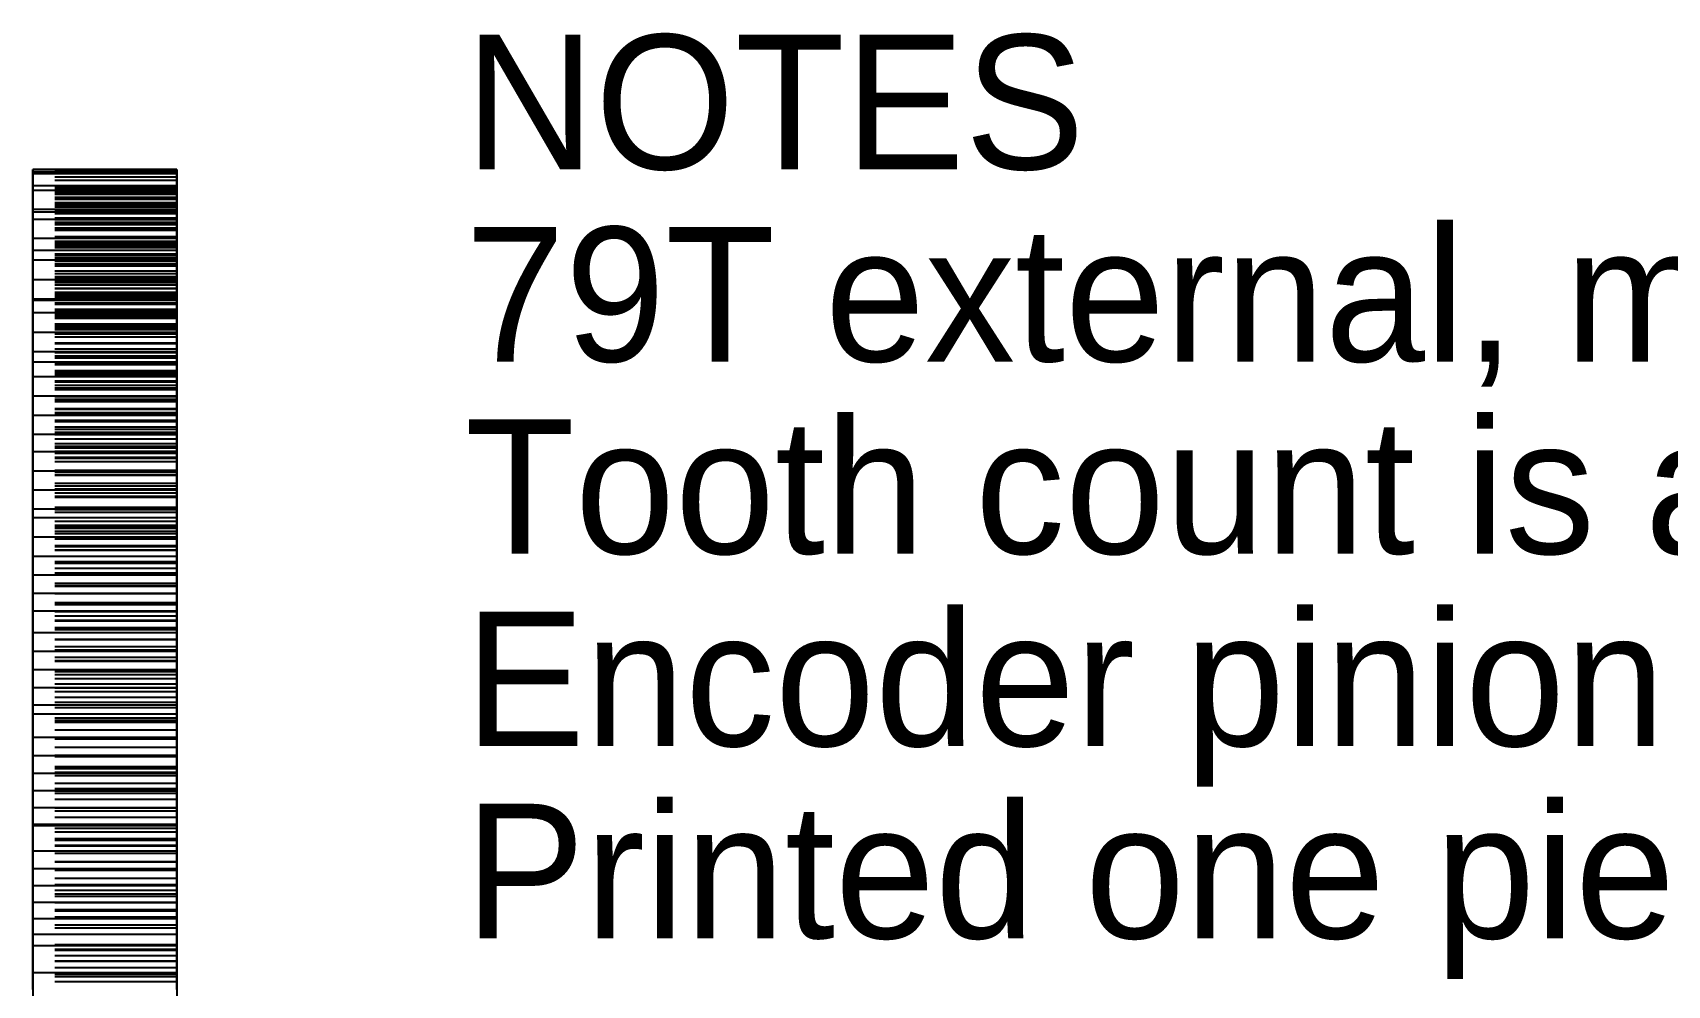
# Model space of a CAD drawing. Header units: millimetres. Extents: x -21 to 107, y -43 to 49.
# Drawn here: x 46.25 to 63.26, y 11.76 to 21.67 of the extents above; entities that cross this region are included whole.
import ezdxf

# ---------------------------------------------------------------- set-up
doc = ezdxf.new("R2010")
doc.units = ezdxf.units.MM
doc.linetypes.add('DASHED', pattern=[1.524, 1.27, -0.254])
for name, color, linetype in [('HIDDEN', 8, 'DASHED'), ('TEXT', 7, 'CONTINUOUS'), ('VISIBLE', 7, 'CONTINUOUS')]:
    doc.layers.add(name, color=color, linetype=linetype)

msp = doc.modelspace()

# ---------------------------------------------------------------- linework, layer by layer
at = {"layer": 'HIDDEN'}
for points in [[(46.24925, 20.24871), (46.24925, 20.24179)], [(47.74925, 20.24871), (47.74925, 20.24179)], [(46.24925, 20.24179), (46.24925, 20.05196)], [(47.74925, 20.24179), (46.24925, 20.24179)], [(46.24925, 20.22361), (46.24925, 20.04023)], [(46.24925, 20.06196), (46.24925, 20.22361)], [(46.24925, 19.98682), (46.24925, 20.16653)], [(46.24925, 20.16653), (46.24925, 20.132)], [(47.74925, 20.16653), (46.24925, 20.16653)], [(46.24925, 20.132), (46.24925, 19.93691)], [(47.74925, 20.132), (46.24925, 20.132)], [(46.24925, 20.07757), (46.24925, 19.90181)], [(46.24925, 20.01026), (46.24925, 20.07757)], [(47.74925, 20.24179), (47.74925, 20.05196)], [(47.74925, 20.22361), (47.74925, 20.04023)], [(47.74925, 20.06196), (47.74925, 20.22361)], [(47.74925, 19.98682), (47.74925, 20.16653)], [(47.74925, 20.16653), (47.74925, 20.132)], [(47.74925, 20.132), (47.74925, 19.93691)], [(47.74925, 20.07757), (47.74925, 19.90181)], [(47.74925, 20.01026), (47.74925, 20.07757)], [(46.24925, 19.87487), (46.24925, 20.06196)], [(47.74925, 20.06196), (46.24925, 20.06196)], [(46.24925, 20.05196), (46.24925, 19.86202)], [(47.74925, 20.05196), (46.24925, 20.05196)], [(46.24925, 20.04023), (46.24925, 19.85629)], [(47.74925, 20.04023), (46.24925, 20.04023)], [(46.24925, 19.81776), (46.24925, 20.01026)], [(47.74925, 20.01026), (46.24925, 20.01026)], [(46.24925, 19.80632), (46.24925, 19.98682)], [(47.74925, 19.98682), (46.24925, 19.98682)], [(46.24925, 19.78532), (46.24925, 19.95686)], [(46.24925, 19.95686), (46.24925, 19.89492)], [(47.74925, 19.95686), (46.24925, 19.95686)], [(46.24925, 19.93691), (46.24925, 19.74217)], [(47.74925, 19.93691), (46.24925, 19.93691)], [(47.74925, 19.87487), (47.74925, 20.06196)], [(47.74925, 20.05196), (47.74925, 19.86202)], [(47.74925, 20.04023), (47.74925, 19.85629)], [(47.74925, 19.81776), (47.74925, 20.01026)], [(47.74925, 19.80632), (47.74925, 19.98682)], [(47.74925, 19.78532), (47.74925, 19.95686)], [(47.74925, 19.95686), (47.74925, 19.89492)], [(47.74925, 19.93691), (47.74925, 19.74217)], [(46.24925, 19.90181), (46.24925, 19.72503)], [(47.74925, 19.90181), (46.24925, 19.90181)], [(46.24925, 19.89492), (46.24925, 19.69582)], [(47.74925, 19.89492), (46.24925, 19.89492)], [(46.24925, 19.6875), (46.24925, 19.87487)], [(47.74925, 19.87487), (46.24925, 19.87487)], [(46.24925, 19.86202), (46.24925, 19.67203)], [(47.74925, 19.86202), (46.24925, 19.86202)], [(46.24925, 19.85629), (46.24925, 19.67183)], [(47.74925, 19.85629), (46.24925, 19.85629)], [(46.24925, 19.62546), (46.24925, 19.81776)], [(47.74925, 19.81776), (46.24925, 19.81776)], [(46.24925, 19.62506), (46.24925, 19.80632)], [(47.74925, 19.80632), (46.24925, 19.80632)], [(46.24925, 19.80459), (46.24925, 19.63755)], [(46.24925, 19.63536), (46.24925, 19.80459)], [(46.24925, 19.61255), (46.24925, 19.78532)], [(47.74925, 19.78532), (46.24925, 19.78532)], [(46.24925, 19.74217), (46.24925, 19.54786)], [(47.74925, 19.74217), (46.24925, 19.74217)], [(47.74925, 19.90181), (47.74925, 19.72503)], [(47.74925, 19.89492), (47.74925, 19.69582)], [(47.74925, 19.6875), (47.74925, 19.87487)], [(47.74925, 19.86202), (47.74925, 19.67203)], [(47.74925, 19.85629), (47.74925, 19.67183)], [(47.74925, 19.62546), (47.74925, 19.81776)], [(47.74925, 19.62506), (47.74925, 19.80632)], [(47.74925, 19.80459), (47.74925, 19.63755)], [(47.74925, 19.63536), (47.74925, 19.80459)], [(47.74925, 19.61255), (47.74925, 19.78532)], [(47.74925, 19.74217), (47.74925, 19.54786)], [(46.24925, 19.72503), (46.24925, 19.54726)], [(47.74925, 19.72503), (46.24925, 19.72503)], [(46.24925, 19.69582), (46.24925, 19.49751)], [(47.74925, 19.69582), (46.24925, 19.69582)], [(46.24925, 19.49991), (46.24925, 19.6875)], [(47.74925, 19.6875), (46.24925, 19.6875)], [(46.24925, 19.67203), (46.24925, 19.48208)], [(47.74925, 19.67203), (46.24925, 19.67203)], [(46.24925, 19.67183), (46.24925, 19.4869)], [(47.74925, 19.67183), (46.24925, 19.67183)], [(46.24925, 19.63755), (46.24925, 19.46906)], [(47.74925, 19.63755), (46.24925, 19.63755)], [(46.24925, 19.43935), (46.24925, 19.63536)], [(47.74925, 19.63536), (46.24925, 19.63536)], [(46.24925, 19.43344), (46.24925, 19.62546)], [(47.74925, 19.62546), (46.24925, 19.62546)], [(46.24925, 19.44308), (46.24925, 19.62506)], [(47.74925, 19.62506), (46.24925, 19.62506)], [(46.24925, 19.45873), (46.24925, 19.62101)], [(46.24925, 19.62101), (46.24925, 19.53207)], [(47.74925, 19.62101), (46.24925, 19.62101)], [(46.24925, 19.43855), (46.24925, 19.61255)], [(47.74925, 19.61255), (46.24925, 19.61255)], [(47.74925, 19.72503), (47.74925, 19.54726)], [(47.74925, 19.69582), (47.74925, 19.49751)], [(47.74925, 19.49991), (47.74925, 19.6875)], [(47.74925, 19.67203), (47.74925, 19.48208)], [(47.74925, 19.67183), (47.74925, 19.4869)], [(47.74925, 19.63755), (47.74925, 19.46906)], [(47.74925, 19.43935), (47.74925, 19.63536)], [(47.74925, 19.43344), (47.74925, 19.62546)], [(47.74925, 19.44308), (47.74925, 19.62506)], [(47.74925, 19.45873), (47.74925, 19.62101)], [(47.74925, 19.62101), (47.74925, 19.53207)], [(47.74925, 19.43855), (47.74925, 19.61255)], [(46.24925, 19.54786), (46.24925, 19.35408)], [(47.74925, 19.54786), (46.24925, 19.54786)], [(46.24925, 19.54726), (46.24925, 19.36852)], [(47.74925, 19.54726), (46.24925, 19.54726)], [(46.24925, 19.53207), (46.24925, 19.3302)], [(47.74925, 19.53207), (46.24925, 19.53207)], [(46.24925, 19.31215), (46.24925, 19.49991)], [(47.74925, 19.49991), (46.24925, 19.49991)], [(46.24925, 19.49751), (46.24925, 19.3001)], [(47.74925, 19.49751), (46.24925, 19.49751)], [(46.24925, 19.4869), (46.24925, 19.30153)], [(47.74925, 19.4869), (46.24925, 19.4869)], [(46.24925, 19.48208), (46.24925, 19.29222)], [(47.74925, 19.48208), (46.24925, 19.48208)], [(46.24925, 19.46906), (46.24925, 19.29911)], [(47.74925, 19.46906), (46.24925, 19.46906)], [(46.24925, 19.29478), (46.24925, 19.45873)], [(47.74925, 19.45873), (46.24925, 19.45873)], [(46.24925, 19.2604), (46.24925, 19.44308)], [(47.74925, 19.44308), (46.24925, 19.44308)], [(46.24925, 19.24412), (46.24925, 19.43935)], [(47.74925, 19.43935), (46.24925, 19.43935)], [(46.24925, 19.26333), (46.24925, 19.43855)], [(47.74925, 19.43855), (46.24925, 19.43855)], [(46.24925, 19.2418), (46.24925, 19.43344)], [(47.74925, 19.43344), (46.24925, 19.43344)], [(46.24925, 19.4064), (46.24925, 19.24914)], [(46.24925, 19.32882), (46.24925, 19.4064)], [(47.74925, 19.54786), (47.74925, 19.35408)], [(47.74925, 19.54726), (47.74925, 19.36852)], [(47.74925, 19.53207), (47.74925, 19.3302)], [(47.74925, 19.31215), (47.74925, 19.49991)], [(47.74925, 19.49751), (47.74925, 19.3001)], [(47.74925, 19.4869), (47.74925, 19.30153)], [(47.74925, 19.48208), (47.74925, 19.29222)], [(47.74925, 19.46906), (47.74925, 19.29911)], [(47.74925, 19.29478), (47.74925, 19.45873)], [(47.74925, 19.2604), (47.74925, 19.44308)], [(47.74925, 19.24412), (47.74925, 19.43935)], [(47.74925, 19.26333), (47.74925, 19.43855)], [(47.74925, 19.2418), (47.74925, 19.43344)], [(47.74925, 19.4064), (47.74925, 19.24914)], [(47.74925, 19.32882), (47.74925, 19.4064)], [(46.24925, 19.36852), (46.24925, 19.18881)], [(47.74925, 19.36852), (46.24925, 19.36852)], [(46.24925, 19.35408), (46.24925, 19.16094)], [(47.74925, 19.35408), (46.24925, 19.35408)], [(46.24925, 19.3302), (46.24925, 19.12957)], [(47.74925, 19.3302), (46.24925, 19.3302)], [(46.24925, 19.13034), (46.24925, 19.32882)], [(47.74925, 19.32882), (46.24925, 19.32882)], [(46.24925, 19.12428), (46.24925, 19.31215)], [(47.74925, 19.31215), (46.24925, 19.31215)], [(46.24925, 19.30153), (46.24925, 19.11576)], [(47.74925, 19.30153), (46.24925, 19.30153)], [(46.24925, 19.3001), (46.24925, 19.10372)], [(47.74925, 19.3001), (46.24925, 19.3001)], [(46.24925, 19.29911), (46.24925, 19.12769)], [(47.74925, 19.29911), (46.24925, 19.29911)], [(46.24925, 19.12914), (46.24925, 19.29478)], [(47.74925, 19.29478), (46.24925, 19.29478)], [(46.24925, 19.29222), (46.24925, 19.10256)], [(47.74925, 19.29222), (46.24925, 19.29222)], [(46.24925, 19.08688), (46.24925, 19.26333)], [(47.74925, 19.26333), (46.24925, 19.26333)], [(46.24925, 19.07702), (46.24925, 19.2604)], [(47.74925, 19.2604), (46.24925, 19.2604)], [(46.24925, 19.24914), (46.24925, 19.09)], [(47.74925, 19.24914), (46.24925, 19.24914)], [(46.24925, 19.04979), (46.24925, 19.24412)], [(47.74925, 19.24412), (46.24925, 19.24412)], [(46.24925, 19.05063), (46.24925, 19.2418)], [(47.74925, 19.2418), (46.24925, 19.2418)], [(47.74925, 19.36852), (47.74925, 19.18881)], [(47.74925, 19.35408), (47.74925, 19.16094)], [(47.74925, 19.3302), (47.74925, 19.12957)], [(47.74925, 19.13034), (47.74925, 19.32882)], [(47.74925, 19.12428), (47.74925, 19.31215)], [(47.74925, 19.30153), (47.74925, 19.11576)], [(47.74925, 19.3001), (47.74925, 19.10372)], [(47.74925, 19.29911), (47.74925, 19.12769)], [(47.74925, 19.12914), (47.74925, 19.29478)], [(47.74925, 19.29222), (47.74925, 19.10256)], [(47.74925, 19.08688), (47.74925, 19.26333)], [(47.74925, 19.07702), (47.74925, 19.2604)], [(47.74925, 19.24914), (47.74925, 19.09)], [(47.74925, 19.04979), (47.74925, 19.24412)], [(47.74925, 19.05063), (47.74925, 19.2418)], [(46.24925, 19.18881), (46.24925, 19.00811)], [(47.74925, 19.18881), (46.24925, 19.18881)], [(46.24925, 19.00912), (46.24925, 19.16111)], [(46.24925, 19.16111), (46.24925, 19.04572)], [(47.74925, 19.16111), (46.24925, 19.16111)], [(46.24925, 19.16094), (46.24925, 18.96858)], [(47.74925, 19.16094), (46.24925, 19.16094)], [(46.24925, 18.93312), (46.24925, 19.13034)], [(47.74925, 19.13034), (46.24925, 19.13034)], [(46.24925, 19.12957), (46.24925, 18.93032)], [(47.74925, 19.12957), (46.24925, 19.12957)], [(46.24925, 18.9618), (46.24925, 19.12914)], [(47.74925, 19.12914), (46.24925, 19.12914)], [(46.24925, 19.12769), (46.24925, 18.95477)], [(47.74925, 19.12769), (46.24925, 19.12769)], [(46.24925, 19.11576), (46.24925, 19.12428)], [(47.74925, 19.12428), (46.24925, 19.12428)], [(47.74925, 19.11576), (46.24925, 19.11576)], [(46.24925, 19.10372), (46.24925, 18.90852)], [(47.74925, 19.10372), (46.24925, 19.10372)], [(46.24925, 19.10256), (46.24925, 19.07702)], [(47.74925, 19.10256), (46.24925, 19.10256)], [(46.24925, 19.09), (46.24925, 18.92894)], [(47.74925, 19.09), (46.24925, 19.09)], [(46.24925, 18.90915), (46.24925, 19.08688)], [(47.74925, 19.08688), (46.24925, 19.08688)], [(47.74925, 19.07702), (46.24925, 19.07702)], [(47.74925, 19.18881), (47.74925, 19.00811)], [(47.74925, 19.00912), (47.74925, 19.16111)], [(47.74925, 19.16111), (47.74925, 19.04572)], [(47.74925, 19.16094), (47.74925, 18.96858)], [(47.74925, 18.93312), (47.74925, 19.13034)], [(47.74925, 19.12957), (47.74925, 18.93032)], [(47.74925, 18.9618), (47.74925, 19.12914)], [(47.74925, 19.12769), (47.74925, 18.95477)], [(47.74925, 19.11576), (47.74925, 19.12428)], [(47.74925, 19.10372), (47.74925, 18.90852)], [(47.74925, 19.10256), (47.74925, 19.07702)], [(47.74925, 19.09), (47.74925, 18.92894)], [(47.74925, 18.90915), (47.74925, 19.08688)], [(46.24925, 19.00811), (46.24925, 19.05063)], [(47.74925, 19.05063), (46.24925, 19.05063)], [(46.24925, 18.85654), (46.24925, 19.04979)], [(47.74925, 19.04979), (46.24925, 19.04979)], [(46.24925, 19.04572), (46.24925, 18.84237)], [(47.74925, 19.04572), (46.24925, 19.04572)], [(46.24925, 18.85503), (46.24925, 19.00912)], [(47.74925, 19.00912), (46.24925, 19.00912)], [(47.74925, 19.00811), (46.24925, 19.00811)], [(46.24925, 18.96858), (46.24925, 18.90915)], [(47.74925, 18.96858), (46.24925, 18.96858)], [(46.24925, 18.79269), (46.24925, 18.9618)], [(47.74925, 18.9618), (46.24925, 18.9618)], [(46.24925, 18.95477), (46.24925, 18.78028)], [(47.74925, 18.95477), (46.24925, 18.95477)], [(46.24925, 18.73735), (46.24925, 18.93312)], [(47.74925, 18.93312), (46.24925, 18.93312)], [(46.24925, 18.93032), (46.24925, 18.73259)], [(47.74925, 18.93032), (46.24925, 18.93032)], [(46.24925, 18.92894), (46.24925, 18.76592)], [(47.74925, 18.92894), (46.24925, 18.92894)], [(47.74925, 18.90915), (46.24925, 18.90915)], [(46.24925, 18.90852), (46.24925, 18.71468)], [(47.74925, 18.90852), (46.24925, 18.90852)], [(46.24925, 18.88552), (46.24925, 18.73904)], [(46.24925, 18.70037), (46.24925, 18.88552)], [(47.74925, 19.00811), (47.74925, 19.05063)], [(47.74925, 18.85654), (47.74925, 19.04979)], [(47.74925, 19.04572), (47.74925, 18.84237)], [(47.74925, 18.85503), (47.74925, 19.00912)], [(47.74925, 18.96858), (47.74925, 18.90915)], [(47.74925, 18.79269), (47.74925, 18.9618)], [(47.74925, 18.95477), (47.74925, 18.78028)], [(47.74925, 18.73735), (47.74925, 18.93312)], [(47.74925, 18.93032), (47.74925, 18.73259)], [(47.74925, 18.92894), (47.74925, 18.76592)], [(47.74925, 18.90852), (47.74925, 18.71468)], [(47.74925, 18.88552), (47.74925, 18.73904)], [(47.74925, 18.70037), (47.74925, 18.88552)], [(46.24925, 18.78028), (46.24925, 18.85654)], [(47.74925, 18.85654), (46.24925, 18.85654)], [(46.24925, 18.6988), (46.24925, 18.85503)], [(47.74925, 18.85503), (46.24925, 18.85503)], [(46.24925, 18.84237), (46.24925, 18.6407)], [(47.74925, 18.84237), (46.24925, 18.84237)], [(46.24925, 18.62173), (46.24925, 18.79269)], [(47.74925, 18.79269), (46.24925, 18.79269)], [(47.74925, 18.78028), (46.24925, 18.78028)], [(46.24925, 18.76592), (46.24925, 18.60089)], [(47.74925, 18.76592), (46.24925, 18.76592)], [(46.24925, 18.73904), (46.24925, 18.59024)], [(47.74925, 18.73904), (46.24925, 18.73904)], [(46.24925, 18.54322), (46.24925, 18.73735)], [(47.74925, 18.73735), (46.24925, 18.73735)], [(46.24925, 18.73259), (46.24925, 18.53655)], [(47.74925, 18.73259), (46.24925, 18.73259)], [(46.24925, 18.71468), (46.24925, 18.62173)], [(47.74925, 18.71468), (46.24925, 18.71468)], [(47.74925, 18.78028), (47.74925, 18.85654)], [(47.74925, 18.6988), (47.74925, 18.85503)], [(47.74925, 18.84237), (47.74925, 18.6407)], [(47.74925, 18.62173), (47.74925, 18.79269)], [(47.74925, 18.76592), (47.74925, 18.60089)], [(47.74925, 18.73904), (47.74925, 18.59024)], [(47.74925, 18.54322), (47.74925, 18.73735)], [(47.74925, 18.73259), (47.74925, 18.53655)], [(47.74925, 18.71468), (47.74925, 18.62173)], [(46.24925, 18.50243), (46.24925, 18.70037)], [(47.74925, 18.70037), (46.24925, 18.70037)], [(46.24925, 18.54038), (46.24925, 18.6988)], [(47.74925, 18.6988), (46.24925, 18.6988)], [(46.24925, 18.6407), (46.24925, 18.44085)], [(47.74925, 18.6407), (46.24925, 18.6407)], [(47.74925, 18.62173), (46.24925, 18.62173)], [(46.24925, 18.60089), (46.24925, 18.43372)], [(47.74925, 18.60089), (46.24925, 18.60089)], [(46.24925, 18.59024), (46.24925, 18.43909)], [(47.74925, 18.59024), (46.24925, 18.59024)], [(46.24925, 18.43932), (46.24925, 18.58006)], [(46.24925, 18.58006), (46.24925, 18.43896)], [(47.74925, 18.58006), (46.24925, 18.58006)], [(47.74925, 18.50243), (47.74925, 18.70037)], [(47.74925, 18.54038), (47.74925, 18.6988)], [(47.74925, 18.6407), (47.74925, 18.44085)], [(47.74925, 18.60089), (47.74925, 18.43372)], [(47.74925, 18.59024), (47.74925, 18.43909)], [(47.74925, 18.43932), (47.74925, 18.58006)], [(47.74925, 18.58006), (47.74925, 18.43896)], [(46.24925, 18.43372), (46.24925, 18.54322)], [(47.74925, 18.54322), (46.24925, 18.54322)], [(46.24925, 18.37968), (46.24925, 18.54038)], [(47.74925, 18.54038), (46.24925, 18.54038)], [(46.24925, 18.53655), (46.24925, 18.34245)], [(47.74925, 18.53655), (46.24925, 18.53655)], [(46.24925, 18.30645), (46.24925, 18.50243)], [(47.74925, 18.50243), (46.24925, 18.50243)], [(46.24925, 18.44085), (46.24925, 18.24302)], [(47.74925, 18.44085), (46.24925, 18.44085)], [(46.24925, 18.29606), (46.24925, 18.43932)], [(47.74925, 18.43932), (46.24925, 18.43932)], [(46.24925, 18.43909), (46.24925, 18.28551)], [(47.74925, 18.43909), (46.24925, 18.43909)], [(46.24925, 18.43896), (46.24925, 18.23541)], [(47.74925, 18.43896), (46.24925, 18.43896)], [(47.74925, 18.43372), (46.24925, 18.43372)], [(46.24925, 18.21657), (46.24925, 18.37968)], [(47.74925, 18.37968), (46.24925, 18.37968)], [(47.74925, 18.43372), (47.74925, 18.54322)], [(47.74925, 18.37968), (47.74925, 18.54038)], [(47.74925, 18.53655), (47.74925, 18.34245)], [(47.74925, 18.30645), (47.74925, 18.50243)], [(47.74925, 18.44085), (47.74925, 18.24302)], [(47.74925, 18.29606), (47.74925, 18.43932)], [(47.74925, 18.43909), (47.74925, 18.28551)], [(47.74925, 18.43896), (47.74925, 18.23541)], [(47.74925, 18.21657), (47.74925, 18.37968)], [(46.24925, 18.34245), (46.24925, 18.21657)], [(47.74925, 18.34245), (46.24925, 18.34245)], [(46.24925, 18.11268), (46.24925, 18.30645)], [(47.74925, 18.30645), (46.24925, 18.30645)], [(46.24925, 18.15023), (46.24925, 18.29606)], [(47.74925, 18.29606), (46.24925, 18.29606)], [(46.24925, 18.28551), (46.24925, 18.12941)], [(47.74925, 18.28551), (46.24925, 18.28551)], [(46.24925, 18.24523), (46.24925, 18.11046)], [(46.24925, 18.15218), (46.24925, 18.24523)], [(46.24925, 18.24302), (46.24925, 18.04739)], [(47.74925, 18.24302), (46.24925, 18.24302)], [(46.24925, 18.23541), (46.24925, 18.03397)], [(47.74925, 18.23541), (46.24925, 18.23541)], [(47.74925, 18.21657), (46.24925, 18.21657)], [(47.74925, 18.34245), (47.74925, 18.21657)], [(47.74925, 18.11268), (47.74925, 18.30645)], [(47.74925, 18.15023), (47.74925, 18.29606)], [(47.74925, 18.28551), (47.74925, 18.12941)], [(47.74925, 18.24523), (47.74925, 18.11046)], [(47.74925, 18.15218), (47.74925, 18.24523)], [(47.74925, 18.24302), (47.74925, 18.04739)], [(47.74925, 18.23541), (47.74925, 18.03397)], [(46.24925, 17.95476), (46.24925, 18.15218)], [(47.74925, 18.15218), (46.24925, 18.15218)], [(46.24925, 18.00174), (46.24925, 18.15023)], [(47.74925, 18.15023), (46.24925, 18.15023)], [(46.24925, 18.12941), (46.24925, 17.97062)], [(47.74925, 18.12941), (46.24925, 18.12941)], [(46.24925, 17.97062), (46.24925, 18.11268)], [(47.74925, 18.11268), (46.24925, 18.11268)], [(46.24925, 18.11046), (46.24925, 17.97295)], [(47.74925, 18.11046), (46.24925, 18.11046)], [(46.24925, 18.04739), (46.24925, 17.85426)], [(47.74925, 18.04739), (46.24925, 18.04739)], [(46.24925, 18.03397), (46.24925, 17.8348)], [(47.74925, 18.03397), (46.24925, 18.03397)], [(47.74925, 17.95476), (47.74925, 18.15218)], [(47.74925, 18.00174), (47.74925, 18.15023)], [(47.74925, 18.12941), (47.74925, 17.97062)], [(47.74925, 17.97062), (47.74925, 18.11268)], [(47.74925, 18.11046), (47.74925, 17.97295)], [(47.74925, 18.04739), (47.74925, 17.85426)], [(47.74925, 18.03397), (47.74925, 17.8348)], [(46.24925, 17.85047), (46.24925, 18.00174)], [(47.74925, 18.00174), (46.24925, 18.00174)], [(46.24925, 17.97295), (46.24925, 17.83267)], [(47.74925, 17.97295), (46.24925, 17.97295)], [(47.74925, 17.97062), (46.24925, 17.97062)], [(46.24925, 17.7598), (46.24925, 17.95476)], [(47.74925, 17.95476), (46.24925, 17.95476)], [(46.24925, 17.75295), (46.24925, 17.88155)], [(46.24925, 17.88155), (46.24925, 17.71563)], [(47.74925, 17.88155), (46.24925, 17.88155)], [(47.74925, 17.85047), (47.74925, 18.00174)], [(47.74925, 17.97295), (47.74925, 17.83267)], [(47.74925, 17.7598), (47.74925, 17.95476)], [(47.74925, 17.75295), (47.74925, 17.88155)], [(47.74925, 17.88155), (47.74925, 17.71563)], [(46.24925, 17.85426), (46.24925, 17.69625)], [(47.74925, 17.85426), (46.24925, 17.85426)], [(46.24925, 17.69625), (46.24925, 17.85047)], [(47.74925, 17.85047), (46.24925, 17.85047)], [(46.24925, 17.8348), (46.24925, 17.63811)], [(47.74925, 17.8348), (46.24925, 17.8348)], [(46.24925, 17.83267), (46.24925, 17.6895)], [(47.74925, 17.83267), (46.24925, 17.83267)], [(46.24925, 17.56762), (46.24925, 17.7598)], [(47.74925, 17.7598), (46.24925, 17.7598)], [(46.24925, 17.62143), (46.24925, 17.75295)], [(47.74925, 17.75295), (46.24925, 17.75295)], [(46.24925, 17.71563), (46.24925, 17.51316)], [(47.74925, 17.71563), (46.24925, 17.71563)], [(47.74925, 17.69625), (46.24925, 17.69625)], [(47.74925, 17.85426), (47.74925, 17.69625)], [(47.74925, 17.69625), (47.74925, 17.85047)], [(47.74925, 17.8348), (47.74925, 17.63811)], [(47.74925, 17.83267), (47.74925, 17.6895)], [(47.74925, 17.56762), (47.74925, 17.7598)], [(47.74925, 17.62143), (47.74925, 17.75295)], [(47.74925, 17.71563), (47.74925, 17.51316)], [(46.24925, 17.6895), (46.24925, 17.54331)], [(47.74925, 17.6895), (46.24925, 17.6895)], [(46.24925, 17.63811), (46.24925, 17.44413)], [(47.74925, 17.63811), (46.24925, 17.63811)], [(46.24925, 11.75), (46.24925, 12.02976), (46.24925, 12.30952), (46.24925, 12.58929), (46.24925, 12.86905), (46.24925, 13.14881), (46.24925, 13.42857), (46.24925, 13.70833), (46.24925, 13.9881), (46.24925, 14.26786), (46.24925, 14.54762), (46.24925, 14.82738), (46.24925, 15.10714), (46.24925, 15.3869), (46.24925, 15.66667), (46.24925, 15.94643), (46.24925, 16.22619), (46.24925, 16.50595), (46.24925, 16.78571), (46.24925, 17.06548), (46.24925, 17.34524), (46.24925, 17.625)], [(46.24925, 17.625), (46.24925, 17.06548), (46.24925, 16.50595), (46.24925, 15.94643), (46.24925, 15.3869), (46.24925, 14.82738), (46.24925, 14.26786), (46.24925, 13.70833), (46.24925, 13.14881), (46.24925, 12.58929), (46.24925, 12.02976), (46.24925, 11.47024)], [(47.74925, 17.625), (46.24925, 17.625)], [(46.24925, 17.48691), (46.24925, 17.62143)], [(47.74925, 17.62143), (46.24925, 17.62143)], [(46.24925, 17.3939), (46.24925, 17.56762)], [(47.74925, 17.56762), (46.24925, 17.56762)], [(46.24925, 17.54331), (46.24925, 17.3939)], [(47.74925, 17.54331), (46.24925, 17.54331)], [(47.74925, 17.6895), (47.74925, 17.54331)], [(47.74925, 17.63811), (47.74925, 17.44413)], [(47.74925, 11.75), (47.74925, 12.02976), (47.74925, 12.30952), (47.74925, 12.58929), (47.74925, 12.86905), (47.74925, 13.14881), (47.74925, 13.42857), (47.74925, 13.70833), (47.74925, 13.9881), (47.74925, 14.26786), (47.74925, 14.54762), (47.74925, 14.82738), (47.74925, 15.10714), (47.74925, 15.3869), (47.74925, 15.66667), (47.74925, 15.94643), (47.74925, 16.22619), (47.74925, 16.50595), (47.74925, 16.78571), (47.74925, 17.06548), (47.74925, 17.34524), (47.74925, 17.625)], [(47.74925, 17.625), (47.74925, 17.06548), (47.74925, 16.50595), (47.74925, 15.94643), (47.74925, 15.3869), (47.74925, 14.82738), (47.74925, 14.26786), (47.74925, 13.70833), (47.74925, 13.14881), (47.74925, 12.58929), (47.74925, 12.02976), (47.74925, 11.47024)], [(47.74925, 17.48691), (47.74925, 17.62143)], [(47.74925, 17.3939), (47.74925, 17.56762)], [(47.74925, 17.54331), (47.74925, 17.3939)], [(46.24925, 17.51316), (46.24925, 17.31322)], [(47.74925, 17.51316), (46.24925, 17.51316)], [(46.24925, 17.4896), (46.24925, 17.36737)], [(46.24925, 17.48922), (46.24925, 17.4896)], [(46.24925, 17.29357), (46.24925, 17.48922)], [(47.74925, 17.48922), (46.24925, 17.48922)], [(46.24925, 17.34929), (46.24925, 17.48691)], [(47.74925, 17.48691), (46.24925, 17.48691)], [(46.24925, 17.44413), (46.24925, 17.25319)], [(47.74925, 17.44413), (46.24925, 17.44413)], [(47.74925, 17.3939), (46.24925, 17.3939)], [(46.24925, 17.36737), (46.24925, 17.24203)], [(47.74925, 17.36737), (46.24925, 17.36737)], [(47.74925, 17.51316), (47.74925, 17.31322)], [(47.74925, 17.4896), (47.74925, 17.36737)], [(47.74925, 17.48922), (47.74925, 17.4896)], [(47.74925, 17.29357), (47.74925, 17.48922)], [(47.74925, 17.34929), (47.74925, 17.48691)], [(47.74925, 17.44413), (47.74925, 17.25319)], [(47.74925, 17.36737), (47.74925, 17.24203)], [(46.24925, 17.20841), (46.24925, 17.34929)], [(47.74925, 17.34929), (46.24925, 17.34929)], [(46.24925, 17.31322), (46.24925, 17.11599)], [(47.74925, 17.31322), (46.24925, 17.31322)], [(46.24925, 17.10087), (46.24925, 17.29357)], [(47.74925, 17.29357), (46.24925, 17.29357)], [(46.24925, 17.25319), (46.24925, 17.06404)], [(47.74925, 17.25319), (46.24925, 17.25319)], [(46.24925, 17.24203), (46.24925, 17.1135)], [(47.74925, 17.24203), (46.24925, 17.24203)], [(46.24925, 17.06404), (46.24925, 17.20841)], [(47.74925, 17.20841), (46.24925, 17.20841)], [(47.74925, 17.20841), (47.74925, 17.34929)], [(47.74925, 17.31322), (47.74925, 17.11599)], [(47.74925, 17.10087), (47.74925, 17.29357)], [(47.74925, 17.25319), (47.74925, 17.06404)], [(47.74925, 17.24203), (47.74925, 17.1135)], [(47.74925, 17.06404), (47.74925, 17.20841)], [(46.24925, 17.11599), (46.24925, 16.92168)], [(47.74925, 17.11599), (46.24925, 17.11599)], [(46.24925, 17.1135), (46.24925, 16.98164)], [(47.74925, 17.1135), (46.24925, 17.1135)], [(46.24925, 16.91149), (46.24925, 17.10087)], [(47.74925, 17.10087), (46.24925, 17.10087)], [(46.24925, 16.95434), (46.24925, 17.06999)], [(46.24925, 17.06999), (46.24925, 16.88029)], [(47.74925, 17.06999), (46.24925, 17.06999)], [(47.74925, 17.06404), (46.24925, 17.06404)], [(47.74925, 17.11599), (47.74925, 16.92168)], [(47.74925, 17.1135), (47.74925, 16.98164)], [(47.74925, 16.91149), (47.74925, 17.10087)], [(47.74925, 16.95434), (47.74925, 17.06999)], [(47.74925, 17.06999), (47.74925, 16.88029)], [(46.24925, 16.98164), (46.24925, 16.8463)], [(47.74925, 16.98164), (46.24925, 16.98164)], [(46.24925, 16.83538), (46.24925, 16.95434)], [(47.74925, 16.95434), (46.24925, 16.95434)], [(46.24925, 16.92168), (46.24925, 16.73058)], [(47.74925, 16.92168), (46.24925, 16.92168)], [(46.24925, 16.70721), (46.24925, 16.91149)], [(47.74925, 16.91149), (46.24925, 16.91149)], [(46.24925, 16.88029), (46.24925, 16.68019)], [(47.74925, 16.88029), (46.24925, 16.88029)], [(46.24925, 16.8463), (46.24925, 16.70721)], [(47.74925, 16.8463), (46.24925, 16.8463)], [(47.74925, 16.98164), (47.74925, 16.8463)], [(47.74925, 16.83538), (47.74925, 16.95434)], [(47.74925, 16.92168), (47.74925, 16.73058)], [(47.74925, 16.70721), (47.74925, 16.91149)], [(47.74925, 16.88029), (47.74925, 16.68019)], [(47.74925, 16.8463), (47.74925, 16.70721)], [(46.24925, 16.71303), (46.24925, 16.83538)], [(47.74925, 16.83538), (46.24925, 16.83538)], [(46.24925, 16.73058), (46.24925, 16.54304)], [(47.74925, 16.73058), (46.24925, 16.73058)], [(46.24925, 16.58715), (46.24925, 16.71303)], [(47.74925, 16.71303), (46.24925, 16.71303)], [(47.74925, 16.70721), (46.24925, 16.70721)], [(46.24925, 16.68019), (46.24925, 16.48301)], [(47.74925, 16.68019), (46.24925, 16.68019)], [(47.74925, 16.71303), (47.74925, 16.83538)], [(47.74925, 16.73058), (47.74925, 16.54304)], [(47.74925, 16.58715), (47.74925, 16.71303)], [(47.74925, 16.68019), (47.74925, 16.48301)], [(46.24925, 16.62339), (46.24925, 16.51449)], [(46.24925, 16.52304), (46.24925, 16.62339)], [(46.24925, 16.45755), (46.24925, 16.58715)], [(47.74925, 16.58715), (46.24925, 16.58715)], [(46.24925, 16.54304), (46.24925, 16.32395)], [(47.74925, 16.54304), (46.24925, 16.54304)], [(46.24925, 16.33383), (46.24925, 16.52304)], [(47.74925, 16.52304), (46.24925, 16.52304)], [(46.24925, 16.51449), (46.24925, 16.40211)], [(47.74925, 16.51449), (46.24925, 16.51449)], [(47.74925, 16.62339), (47.74925, 16.51449)], [(47.74925, 16.52304), (47.74925, 16.62339)], [(47.74925, 16.45755), (47.74925, 16.58715)], [(47.74925, 16.54304), (47.74925, 16.32395)], [(47.74925, 16.33383), (47.74925, 16.52304)], [(47.74925, 16.51449), (47.74925, 16.40211)], [(46.24925, 16.48301), (46.24925, 16.28896)], [(47.74925, 16.48301), (46.24925, 16.48301)], [(46.24925, 16.32395), (46.24925, 16.45755)], [(47.74925, 16.45755), (46.24925, 16.45755)], [(46.24925, 16.40211), (46.24925, 16.28613)], [(47.74925, 16.40211), (46.24925, 16.40211)], [(46.24925, 16.14844), (46.24925, 16.33383)], [(47.74925, 16.33383), (46.24925, 16.33383)], [(47.74925, 16.48301), (47.74925, 16.28896)], [(47.74925, 16.32395), (47.74925, 16.45755)], [(47.74925, 16.40211), (47.74925, 16.28613)], [(47.74925, 16.14844), (47.74925, 16.33383)], [(47.74925, 16.32395), (46.24925, 16.32395)], [(46.24925, 16.28896), (46.24925, 16.09828)], [(47.74925, 16.28896), (46.24925, 16.28896)], [(46.24925, 16.28613), (46.24925, 16.16643)], [(47.74925, 16.28613), (46.24925, 16.28613)], [(46.24925, 16.16643), (46.24925, 16.04278)], [(47.74925, 16.16643), (46.24925, 16.16643)], [(47.74925, 16.28896), (47.74925, 16.09828)], [(47.74925, 16.28613), (47.74925, 16.16643)], [(47.74925, 16.16643), (47.74925, 16.04278)], [(46.24925, 16.04853), (46.24925, 16.1505)], [(46.24925, 16.1505), (46.24925, 15.93823)], [(47.74925, 16.1505), (46.24925, 16.1505)], [(46.24925, 15.91489), (46.24925, 16.14844)], [(47.74925, 16.14844), (46.24925, 16.14844)], [(46.24925, 16.09828), (46.24925, 15.91125)], [(47.74925, 16.09828), (46.24925, 16.09828)], [(46.24925, 15.9429), (46.24925, 16.04853)], [(47.74925, 16.04853), (46.24925, 16.04853)], [(46.24925, 16.04278), (46.24925, 15.91489)], [(47.74925, 16.04278), (46.24925, 16.04278)], [(47.74925, 16.04853), (47.74925, 16.1505)], [(47.74925, 16.1505), (47.74925, 15.93823)], [(47.74925, 15.91489), (47.74925, 16.14844)], [(47.74925, 16.09828), (47.74925, 15.91125)], [(47.74925, 15.9429), (47.74925, 16.04853)], [(47.74925, 16.04278), (47.74925, 15.91489)], [(46.24925, 15.83349), (46.24925, 15.9429)], [(47.74925, 15.9429), (46.24925, 15.9429)], [(46.24925, 15.93823), (46.24925, 15.74176)], [(47.74925, 15.93823), (46.24925, 15.93823)], [(47.74925, 15.91489), (46.24925, 15.91489)], [(46.24925, 15.91125), (46.24925, 15.7283)], [(47.74925, 15.91125), (46.24925, 15.91125)], [(46.24925, 15.72014), (46.24925, 15.83349)], [(47.74925, 15.83349), (46.24925, 15.83349)], [(47.74925, 15.83349), (47.74925, 15.9429)], [(47.74925, 15.93823), (47.74925, 15.74176)], [(47.74925, 15.91125), (47.74925, 15.7283)], [(47.74925, 15.72014), (47.74925, 15.83349)], [(46.24925, 15.74176), (46.24925, 15.5486)], [(47.74925, 15.74176), (46.24925, 15.74176)], [(46.24925, 15.7283), (46.24925, 15.48066)], [(47.74925, 15.7283), (46.24925, 15.7283)], [(46.24925, 15.60264), (46.24925, 15.72014)], [(47.74925, 15.72014), (46.24925, 15.72014)], [(46.24925, 15.65208), (46.24925, 15.5572)], [(46.24925, 15.64805), (46.24925, 15.65208)], [(47.74925, 15.74176), (47.74925, 15.5486)], [(47.74925, 15.7283), (47.74925, 15.48066)], [(47.74925, 15.60264), (47.74925, 15.72014)], [(47.74925, 15.65208), (47.74925, 15.5572)], [(47.74925, 15.64805), (47.74925, 15.65208)], [(46.24925, 15.46352), (46.24925, 15.64805)], [(47.74925, 15.64805), (46.24925, 15.64805)], [(46.24925, 15.48066), (46.24925, 15.60264)], [(47.74925, 15.60264), (46.24925, 15.60264)], [(46.24925, 15.5572), (46.24925, 15.45848)], [(47.74925, 15.5572), (46.24925, 15.5572)], [(46.24925, 15.5486), (46.24925, 15.35895)], [(47.74925, 15.5486), (46.24925, 15.5486)], [(47.74925, 15.46352), (47.74925, 15.64805)], [(47.74925, 15.48066), (47.74925, 15.60264)], [(47.74925, 15.5572), (47.74925, 15.45848)], [(47.74925, 15.5486), (47.74925, 15.35895)], [(47.74925, 15.48066), (46.24925, 15.48066)], [(46.24925, 15.28329), (46.24925, 15.46352)], [(47.74925, 15.46352), (46.24925, 15.46352)], [(46.24925, 15.45848), (46.24925, 15.3558)], [(47.74925, 15.45848), (46.24925, 15.45848)], [(46.24925, 15.35895), (46.24925, 15.17309)], [(47.74925, 15.35895), (46.24925, 15.35895)], [(46.24925, 15.3558), (46.24925, 15.249)], [(47.74925, 15.3558), (46.24925, 15.3558)], [(47.74925, 15.28329), (47.74925, 15.46352)], [(47.74925, 15.45848), (47.74925, 15.3558)], [(47.74925, 15.35895), (47.74925, 15.17309)], [(47.74925, 15.3558), (47.74925, 15.249)], [(46.24925, 15.02195), (46.24925, 15.28329)], [(47.74925, 15.28329), (46.24925, 15.28329)], [(46.24925, 15.249), (46.24925, 15.13783)], [(47.74925, 15.249), (46.24925, 15.249)], [(46.24925, 15.17309), (46.24925, 14.99133)], [(47.74925, 15.17309), (46.24925, 15.17309)], [(47.74925, 15.02195), (47.74925, 15.28329)], [(47.74925, 15.249), (47.74925, 15.13783)], [(47.74925, 15.17309), (47.74925, 14.99133)], [(46.24925, 15.13783), (46.24925, 15.02195)], [(47.74925, 15.13783), (46.24925, 15.13783)], [(46.24925, 15.04126), (46.24925, 15.12891)], [(46.24925, 15.12891), (46.24925, 14.8954)], [(47.74925, 15.12891), (46.24925, 15.12891)], [(46.24925, 14.94962), (46.24925, 15.04126)], [(47.74925, 15.04126), (46.24925, 15.04126)], [(47.74925, 15.02195), (46.24925, 15.02195)], [(46.24925, 14.99133), (46.24925, 14.81412)], [(47.74925, 14.99133), (46.24925, 14.99133)], [(47.74925, 15.13783), (47.74925, 15.02195)], [(47.74925, 15.04126), (47.74925, 15.12891)], [(47.74925, 15.12891), (47.74925, 14.8954)], [(47.74925, 14.94962), (47.74925, 15.04126)], [(47.74925, 14.99133), (47.74925, 14.81412)], [(46.24925, 14.85384), (46.24925, 14.94962)], [(47.74925, 14.94962), (46.24925, 14.94962)], [(46.24925, 14.8954), (46.24925, 14.7038)], [(47.74925, 14.8954), (46.24925, 14.8954)], [(46.24925, 14.75374), (46.24925, 14.85384)], [(47.74925, 14.85384), (46.24925, 14.85384)], [(46.24925, 14.81412), (46.24925, 14.53949)], [(47.74925, 14.81412), (46.24925, 14.81412)], [(47.74925, 14.85384), (47.74925, 14.94962)], [(47.74925, 14.8954), (47.74925, 14.7038)], [(47.74925, 14.75374), (47.74925, 14.85384)], [(47.74925, 14.81412), (47.74925, 14.53949)], [(46.24925, 14.64908), (46.24925, 14.75374)], [(47.74925, 14.75374), (46.24925, 14.75374)], [(46.24925, 14.7038), (46.24925, 14.51588)], [(47.74925, 14.7038), (46.24925, 14.7038)], [(46.24925, 14.53949), (46.24925, 14.64908)], [(47.74925, 14.64908), (46.24925, 14.64908)], [(47.74925, 14.64908), (47.74925, 14.75374)], [(47.74925, 14.7038), (47.74925, 14.51588)], [(47.74925, 14.53949), (47.74925, 14.64908)], [(46.24925, 14.58181), (46.24925, 14.50154)], [(46.24925, 14.49544), (46.24925, 14.58181)], [(47.74925, 14.53949), (46.24925, 14.53949)], [(46.24925, 14.51588), (46.24925, 14.33184)], [(47.74925, 14.51588), (46.24925, 14.51588)], [(46.24925, 14.50154), (46.24925, 14.41712)], [(47.74925, 14.50154), (46.24925, 14.50154)], [(46.24925, 14.32152), (46.24925, 14.49544)], [(47.74925, 14.49544), (46.24925, 14.49544)], [(47.74925, 14.58181), (47.74925, 14.50154)], [(47.74925, 14.49544), (47.74925, 14.58181)], [(47.74925, 14.51588), (47.74925, 14.33184)], [(47.74925, 14.50154), (47.74925, 14.41712)], [(47.74925, 14.32152), (47.74925, 14.49544)], [(46.24925, 14.41712), (46.24925, 14.32839)], [(47.74925, 14.41712), (46.24925, 14.41712)], [(46.24925, 14.33184), (46.24925, 14.15197)], [(47.74925, 14.33184), (46.24925, 14.33184)], [(46.24925, 14.32839), (46.24925, 14.23516)], [(47.74925, 14.32839), (46.24925, 14.32839)], [(46.24925, 14.03404), (46.24925, 14.32152)], [(47.74925, 14.32152), (46.24925, 14.32152)], [(47.74925, 14.41712), (47.74925, 14.32839)], [(47.74925, 14.33184), (47.74925, 14.15197)], [(47.74925, 14.32839), (47.74925, 14.23516)], [(47.74925, 14.03404), (47.74925, 14.32152)], [(46.24925, 14.23516), (46.24925, 14.13717)], [(47.74925, 14.23516), (46.24925, 14.23516)], [(46.24925, 14.15197), (46.24925, 13.97663)], [(47.74925, 14.15197), (46.24925, 14.15197)], [(46.24925, 14.13717), (46.24925, 14.03404)], [(47.74925, 14.13717), (46.24925, 14.13717)], [(47.74925, 14.23516), (47.74925, 14.13717)], [(47.74925, 14.15197), (47.74925, 13.97663)], [(47.74925, 14.13717), (47.74925, 14.03404)], [(47.74925, 14.03404), (46.24925, 14.03404)], [(46.24925, 13.9389), (46.24925, 14.01166)], [(46.24925, 14.01166), (46.24925, 13.7584)], [(47.74925, 14.01166), (46.24925, 14.01166)], [(46.24925, 13.97663), (46.24925, 13.80628)], [(47.74925, 13.97663), (46.24925, 13.97663)], [(47.74925, 13.9389), (47.74925, 14.01166)], [(47.74925, 14.01166), (47.74925, 13.7584)], [(47.74925, 13.97663), (47.74925, 13.80628)], [(46.24925, 13.86182), (46.24925, 13.9389)], [(47.74925, 13.9389), (46.24925, 13.9389)], [(46.24925, 13.78028), (46.24925, 13.86182)], [(47.74925, 13.86182), (46.24925, 13.86182)], [(46.24925, 13.80628), (46.24925, 13.50639)], [(47.74925, 13.80628), (46.24925, 13.80628)], [(46.24925, 13.69407), (46.24925, 13.78028)], [(47.74925, 13.78028), (46.24925, 13.78028)], [(47.74925, 13.86182), (47.74925, 13.9389)], [(47.74925, 13.78028), (47.74925, 13.86182)], [(47.74925, 13.80628), (47.74925, 13.50639)], [(47.74925, 13.69407), (47.74925, 13.78028)], [(46.24925, 13.7584), (46.24925, 13.57289)], [(47.74925, 13.7584), (46.24925, 13.7584)], [(46.24925, 13.60291), (46.24925, 13.69407)], [(47.74925, 13.69407), (46.24925, 13.69407)], [(47.74925, 13.7584), (47.74925, 13.57289)], [(47.74925, 13.60291), (47.74925, 13.69407)], [(46.24925, 13.50639), (46.24925, 13.60291)], [(47.74925, 13.60291), (46.24925, 13.60291)], [(46.24925, 13.57289), (46.24925, 13.39138)], [(47.74925, 13.57289), (46.24925, 13.57289)], [(47.74925, 13.50639), (46.24925, 13.50639)], [(47.74925, 13.50639), (47.74925, 13.60291)], [(47.74925, 13.57289), (47.74925, 13.39138)], [(46.24925, 13.41935), (46.24925, 13.35421)], [(46.24925, 13.2692), (46.24925, 13.41935)], [(46.24925, 13.39138), (46.24925, 13.21412)], [(47.74925, 13.39138), (46.24925, 13.39138)], [(46.24925, 13.35421), (46.24925, 13.28461)], [(47.74925, 13.35421), (46.24925, 13.35421)], [(46.24925, 13.28461), (46.24925, 13.21038)], [(47.74925, 13.28461), (46.24925, 13.28461)], [(47.74925, 13.41935), (47.74925, 13.35421)], [(47.74925, 13.2692), (47.74925, 13.41935)], [(47.74925, 13.39138), (47.74925, 13.21412)], [(47.74925, 13.35421), (47.74925, 13.28461)], [(47.74925, 13.28461), (47.74925, 13.21038)], [(46.24925, 12.9574), (46.24925, 13.2692)], [(47.74925, 13.2692), (46.24925, 13.2692)], [(46.24925, 13.21412), (46.24925, 13.04139)], [(47.74925, 13.21412), (46.24925, 13.21412)], [(46.24925, 13.21038), (46.24925, 13.13133)], [(47.74925, 13.21038), (46.24925, 13.21038)], [(46.24925, 13.13133), (46.24925, 13.04714)], [(47.74925, 13.13133), (46.24925, 13.13133)], [(47.74925, 12.9574), (47.74925, 13.2692)], [(47.74925, 13.21412), (47.74925, 13.04139)], [(47.74925, 13.21038), (47.74925, 13.13133)], [(47.74925, 13.13133), (47.74925, 13.04714)], [(46.24925, 13.04714), (46.24925, 12.9574)], [(47.74925, 13.04714), (46.24925, 13.04714)], [(46.24925, 13.04139), (46.24925, 12.87356)], [(47.74925, 13.04139), (46.24925, 13.04139)], [(47.74925, 12.9574), (46.24925, 12.9574)], [(47.74925, 13.04714), (47.74925, 12.9574)], [(47.74925, 13.04139), (47.74925, 12.87356)], [(46.24925, 12.87356), (46.24925, 12.71115)], [(47.74925, 12.87356), (46.24925, 12.87356)], [(46.24925, 12.74841), (46.24925, 12.80583)], [(46.24925, 12.80583), (46.24925, 12.53441)], [(47.74925, 12.80583), (46.24925, 12.80583)], [(47.74925, 12.87356), (47.74925, 12.71115)], [(47.74925, 12.74841), (47.74925, 12.80583)], [(47.74925, 12.80583), (47.74925, 12.53441)], [(46.24925, 12.68639), (46.24925, 12.74841)], [(47.74925, 12.74841), (46.24925, 12.74841)], [(46.24925, 12.71115), (46.24925, 12.38791)], [(47.74925, 12.71115), (46.24925, 12.71115)], [(46.24925, 12.6196), (46.24925, 12.68639)], [(47.74925, 12.68639), (46.24925, 12.68639)], [(46.24925, 12.54782), (46.24925, 12.6196)], [(47.74925, 12.6196), (46.24925, 12.6196)], [(47.74925, 12.68639), (47.74925, 12.74841)], [(47.74925, 12.71115), (47.74925, 12.38791)], [(47.74925, 12.6196), (47.74925, 12.68639)], [(47.74925, 12.54782), (47.74925, 12.6196)], [(46.24925, 12.47074), (46.24925, 12.54782)], [(47.74925, 12.54782), (46.24925, 12.54782)], [(46.24925, 12.53441), (46.24925, 12.35616)], [(47.74925, 12.53441), (46.24925, 12.53441)], [(46.24925, 12.38791), (46.24925, 12.47074)], [(47.74925, 12.47074), (46.24925, 12.47074)], [(47.74925, 12.47074), (47.74925, 12.54782)], [(47.74925, 12.53441), (47.74925, 12.35616)], [(47.74925, 12.38791), (47.74925, 12.47074)], [(47.74925, 12.38791), (46.24925, 12.38791)], [(46.24925, 12.35616), (46.24925, 12.18222)], [(47.74925, 12.35616), (46.24925, 12.35616)], [(47.74925, 12.35616), (47.74925, 12.18222)], [(46.24925, 12.18222), (46.24925, 12.01285)], [(47.74925, 12.18222), (46.24925, 12.18222)], [(46.24925, 12.17206), (46.24925, 12.12244)], [(46.24925, 12.133), (46.24925, 12.17206)], [(46.24925, 11.79884), (46.24925, 12.133)], [(47.74925, 12.133), (46.24925, 12.133)], [(46.24925, 12.12244), (46.24925, 12.06811)], [(47.74925, 12.12244), (46.24925, 12.12244)], [(47.74925, 12.18222), (47.74925, 12.01285)], [(47.74925, 12.17206), (47.74925, 12.12244)], [(47.74925, 12.133), (47.74925, 12.17206)], [(47.74925, 11.79884), (47.74925, 12.133)], [(47.74925, 12.12244), (47.74925, 12.06811)], [(46.24925, 12.06811), (46.24925, 12.00886)], [(47.74925, 12.06811), (46.24925, 12.06811)], [(46.24925, 12.01285), (46.24925, 11.84835)], [(47.74925, 12.01285), (46.24925, 12.01285)], [(46.24925, 12.00886), (46.24925, 11.94447)], [(47.74925, 12.00886), (46.24925, 12.00886)], [(46.24925, 11.94447), (46.24925, 11.87462)], [(47.74925, 11.94447), (46.24925, 11.94447)], [(47.74925, 12.06811), (47.74925, 12.00886)], [(47.74925, 12.01285), (47.74925, 11.84835)], [(47.74925, 12.00886), (47.74925, 11.94447)], [(47.74925, 11.94447), (47.74925, 11.87462)], [(46.24925, 11.87462), (46.24925, 11.79884)], [(47.74925, 11.87462), (46.24925, 11.87462)], [(46.24925, 11.84835), (46.24925, 11.6891)], [(47.74925, 11.84835), (46.24925, 11.84835)], [(47.74925, 11.79884), (46.24925, 11.79884)], [(47.74925, 11.87462), (47.74925, 11.79884)], [(47.74925, 11.84835), (47.74925, 11.6891)]]:
    msp.add_lwpolyline(points, dxfattribs=at)
at = {"layer": 'VISIBLE'}
for points in [[(46.24925, 20.22361), (46.24925, 20.24871)], [(47.74925, 20.24871), (46.24925, 20.24871)], [(47.74925, 20.22361), (47.74925, 20.24871)], [(46.24925, 20.20287), (46.24925, 20.22361)], [(47.74925, 20.22361), (46.24925, 20.22361)], [(46.24925, 20.07757), (46.24925, 20.20287)], [(47.74925, 20.20287), (46.24925, 20.20287)], [(46.24925, 20.0293), (46.24925, 20.07757)], [(47.74925, 20.07757), (46.24925, 20.07757)], [(47.74925, 20.20287), (47.74925, 20.22361)], [(47.74925, 20.07757), (47.74925, 20.20287)], [(47.74925, 20.0293), (47.74925, 20.07757)], [(46.24925, 19.83204), (46.24925, 20.0293)], [(47.74925, 20.0293), (46.24925, 20.0293)], [(47.74925, 19.83204), (47.74925, 20.0293)], [(46.24925, 19.80459), (46.24925, 19.83204)], [(47.74925, 19.83204), (46.24925, 19.83204)], [(46.24925, 19.72909), (46.24925, 19.80459)], [(47.74925, 19.80459), (46.24925, 19.80459)], [(47.74925, 19.80459), (47.74925, 19.83204)], [(47.74925, 19.72909), (47.74925, 19.80459)], [(46.24925, 19.52845), (46.24925, 19.72909)], [(47.74925, 19.72909), (46.24925, 19.72909)], [(47.74925, 19.52845), (47.74925, 19.72909)], [(46.24925, 19.4064), (46.24925, 19.52845)], [(47.74925, 19.52845), (46.24925, 19.52845)], [(46.24925, 19.30416), (46.24925, 19.4064)], [(47.74925, 19.4064), (46.24925, 19.4064)], [(47.74925, 19.4064), (47.74925, 19.52845)], [(47.74925, 19.30416), (47.74925, 19.4064)], [(46.24925, 19.10138), (46.24925, 19.30416)], [(47.74925, 19.30416), (46.24925, 19.30416)], [(47.74925, 19.10138), (47.74925, 19.30416)], [(46.24925, 18.90008), (46.24925, 19.10138)], [(47.74925, 19.10138), (46.24925, 19.10138)], [(47.74925, 18.90008), (47.74925, 19.10138)], [(46.24925, 18.88552), (46.24925, 18.90008)], [(47.74925, 18.90008), (46.24925, 18.90008)], [(46.24925, 18.75717), (46.24925, 18.88552)], [(47.74925, 18.88552), (46.24925, 18.88552)], [(47.74925, 18.88552), (47.74925, 18.90008)], [(47.74925, 18.75717), (47.74925, 18.88552)], [(46.24925, 18.55356), (46.24925, 18.75717)], [(47.74925, 18.75717), (46.24925, 18.75717)], [(47.74925, 18.55356), (47.74925, 18.75717)], [(46.24925, 18.35184), (46.24925, 18.55356)], [(47.74925, 18.55356), (46.24925, 18.55356)], [(47.74925, 18.35184), (47.74925, 18.55356)], [(46.24925, 18.24523), (46.24925, 18.35184)], [(47.74925, 18.35184), (46.24925, 18.35184)], [(46.24925, 18.0916), (46.24925, 18.24523)], [(47.74925, 18.24523), (46.24925, 18.24523)], [(47.74925, 18.24523), (47.74925, 18.35184)], [(47.74925, 18.0916), (47.74925, 18.24523)], [(46.24925, 17.88843), (46.24925, 18.0916)], [(47.74925, 18.0916), (46.24925, 18.0916)], [(47.74925, 17.88843), (47.74925, 18.0916)], [(46.24925, 17.68758), (46.24925, 17.88843)], [(47.74925, 17.88843), (46.24925, 17.88843)], [(47.74925, 17.68758), (47.74925, 17.88843)], [(46.24925, 17.4896), (46.24925, 17.68758)], [(47.74925, 17.68758), (46.24925, 17.68758)], [(47.74925, 17.4896), (47.74925, 17.68758)], [(46.24925, 17.31165), (46.24925, 17.4896)], [(47.74925, 17.4896), (46.24925, 17.4896)], [(47.74925, 17.31165), (47.74925, 17.4896)], [(46.24925, 17.1102), (46.24925, 17.31165)], [(47.74925, 17.31165), (46.24925, 17.31165)], [(47.74925, 17.1102), (47.74925, 17.31165)], [(46.24925, 16.91149), (46.24925, 17.1102)], [(47.74925, 17.1102), (46.24925, 17.1102)], [(47.74925, 16.91149), (47.74925, 17.1102)], [(46.24925, 16.71569), (46.24925, 16.91149)], [(47.74925, 16.91149), (46.24925, 16.91149)], [(47.74925, 16.71569), (47.74925, 16.91149)], [(46.24925, 16.62339), (46.24925, 16.71569)], [(47.74925, 16.71569), (46.24925, 16.71569)], [(47.74925, 16.62339), (47.74925, 16.71569)], [(46.24925, 16.42224), (46.24925, 16.62339)], [(47.74925, 16.62339), (46.24925, 16.62339)], [(47.74925, 16.42224), (47.74925, 16.62339)], [(46.24925, 16.2238), (46.24925, 16.42224)], [(47.74925, 16.42224), (46.24925, 16.42224)], [(47.74925, 16.2238), (47.74925, 16.42224)], [(46.24925, 16.02848), (46.24925, 16.2238)], [(47.74925, 16.2238), (46.24925, 16.2238)], [(47.74925, 16.02848), (47.74925, 16.2238)], [(46.24925, 15.83648), (46.24925, 16.02848)], [(47.74925, 16.02848), (46.24925, 16.02848)], [(47.74925, 15.83648), (47.74925, 16.02848)], [(46.24925, 15.65208), (46.24925, 15.83648)], [(47.74925, 15.83648), (46.24925, 15.83648)], [(47.74925, 15.65208), (47.74925, 15.83648)], [(46.24925, 15.42901), (46.24925, 15.65208)], [(47.74925, 15.65208), (46.24925, 15.65208)], [(47.74925, 15.42901), (47.74925, 15.65208)], [(46.24925, 15.23483), (46.24925, 15.42901)], [(47.74925, 15.42901), (46.24925, 15.42901)], [(47.74925, 15.23483), (47.74925, 15.42901)], [(46.24925, 15.04413), (46.24925, 15.23483)], [(47.74925, 15.23483), (46.24925, 15.23483)], [(47.74925, 15.04413), (47.74925, 15.23483)], [(46.24925, 14.85714), (46.24925, 15.04413)], [(47.74925, 15.04413), (46.24925, 15.04413)], [(47.74925, 14.85714), (47.74925, 15.04413)], [(46.24925, 14.67413), (46.24925, 14.85714)], [(47.74925, 14.85714), (46.24925, 14.85714)], [(47.74925, 14.67413), (47.74925, 14.85714)], [(46.24925, 14.58181), (46.24925, 14.67413)], [(47.74925, 14.67413), (46.24925, 14.67413)], [(47.74925, 14.58181), (47.74925, 14.67413)], [(46.24925, 14.33824), (46.24925, 14.58181)], [(47.74925, 14.58181), (46.24925, 14.58181)], [(47.74925, 14.33824), (47.74925, 14.58181)], [(46.24925, 14.14953), (46.24925, 14.33824)], [(47.74925, 14.33824), (46.24925, 14.33824)], [(47.74925, 14.14953), (47.74925, 14.33824)], [(46.24925, 13.96467), (46.24925, 14.14953)], [(47.74925, 14.14953), (46.24925, 14.14953)], [(47.74925, 13.96467), (47.74925, 14.14953)], [(46.24925, 13.78388), (46.24925, 13.96467)], [(47.74925, 13.96467), (46.24925, 13.96467)], [(47.74925, 13.78388), (47.74925, 13.96467)], [(46.24925, 13.60744), (46.24925, 13.78388)], [(47.74925, 13.78388), (46.24925, 13.78388)], [(47.74925, 13.60744), (47.74925, 13.78388)], [(46.24925, 13.43572), (46.24925, 13.60744)], [(47.74925, 13.60744), (46.24925, 13.60744)], [(47.74925, 13.43572), (47.74925, 13.60744)], [(46.24925, 13.41935), (46.24925, 13.43572)], [(47.74925, 13.43572), (46.24925, 13.43572)], [(46.24925, 13.15681), (46.24925, 13.41935)], [(47.74925, 13.41935), (46.24925, 13.41935)], [(47.74925, 13.41935), (47.74925, 13.43572)], [(47.74925, 13.15681), (47.74925, 13.41935)], [(46.24925, 12.97478), (46.24925, 13.15681)], [(47.74925, 13.15681), (46.24925, 13.15681)], [(47.74925, 12.97478), (47.74925, 13.15681)], [(46.24925, 12.79692), (46.24925, 12.97478)], [(47.74925, 12.97478), (46.24925, 12.97478)], [(47.74925, 12.79692), (47.74925, 12.97478)], [(46.24925, 12.62346), (46.24925, 12.79692)], [(47.74925, 12.79692), (46.24925, 12.79692)], [(47.74925, 12.62346), (47.74925, 12.79692)], [(46.24925, 12.45471), (46.24925, 12.62346)], [(47.74925, 12.62346), (46.24925, 12.62346)], [(47.74925, 12.45471), (47.74925, 12.62346)], [(46.24925, 12.29105), (46.24925, 12.45471)], [(47.74925, 12.45471), (46.24925, 12.45471)], [(47.74925, 12.29105), (47.74925, 12.45471)], [(46.24925, 12.17206), (46.24925, 12.29105)], [(47.74925, 12.29105), (46.24925, 12.29105)], [(47.74925, 12.17206), (47.74925, 12.29105)], [(46.24925, 11.8922), (46.24925, 12.17206)], [(47.74925, 12.17206), (46.24925, 12.17206)], [(47.74925, 11.8922), (47.74925, 12.17206)], [(46.24925, 11.718), (46.24925, 11.8922)], [(47.74925, 11.8922), (46.24925, 11.8922)], [(47.74925, 11.718), (47.74925, 11.8922)]]:
    msp.add_lwpolyline(points, dxfattribs=at)

# ---------------------------------------------------------------- texts
at = {"layer": 'TEXT'}
for s, p in [('NOTES', (50.74925, 20.25)), ('79T external, m 0.5 [A], 20° involute; pitch Ø39.50, root Ø38.25', (50.74925, 18.25)), ('Tooth count is a parameter: smallest count with root >= knob OD [A]', (50.74925, 16.25)), ('Encoder pinion TBC, not drawn', (50.74925, 14.25)), ('Printed one piece with the knob [A]', (50.74925, 12.25))]:
    msp.add_text(s, height=1.4, dxfattribs=at).set_placement(p)

doc.saveas('drawing.dxf')
